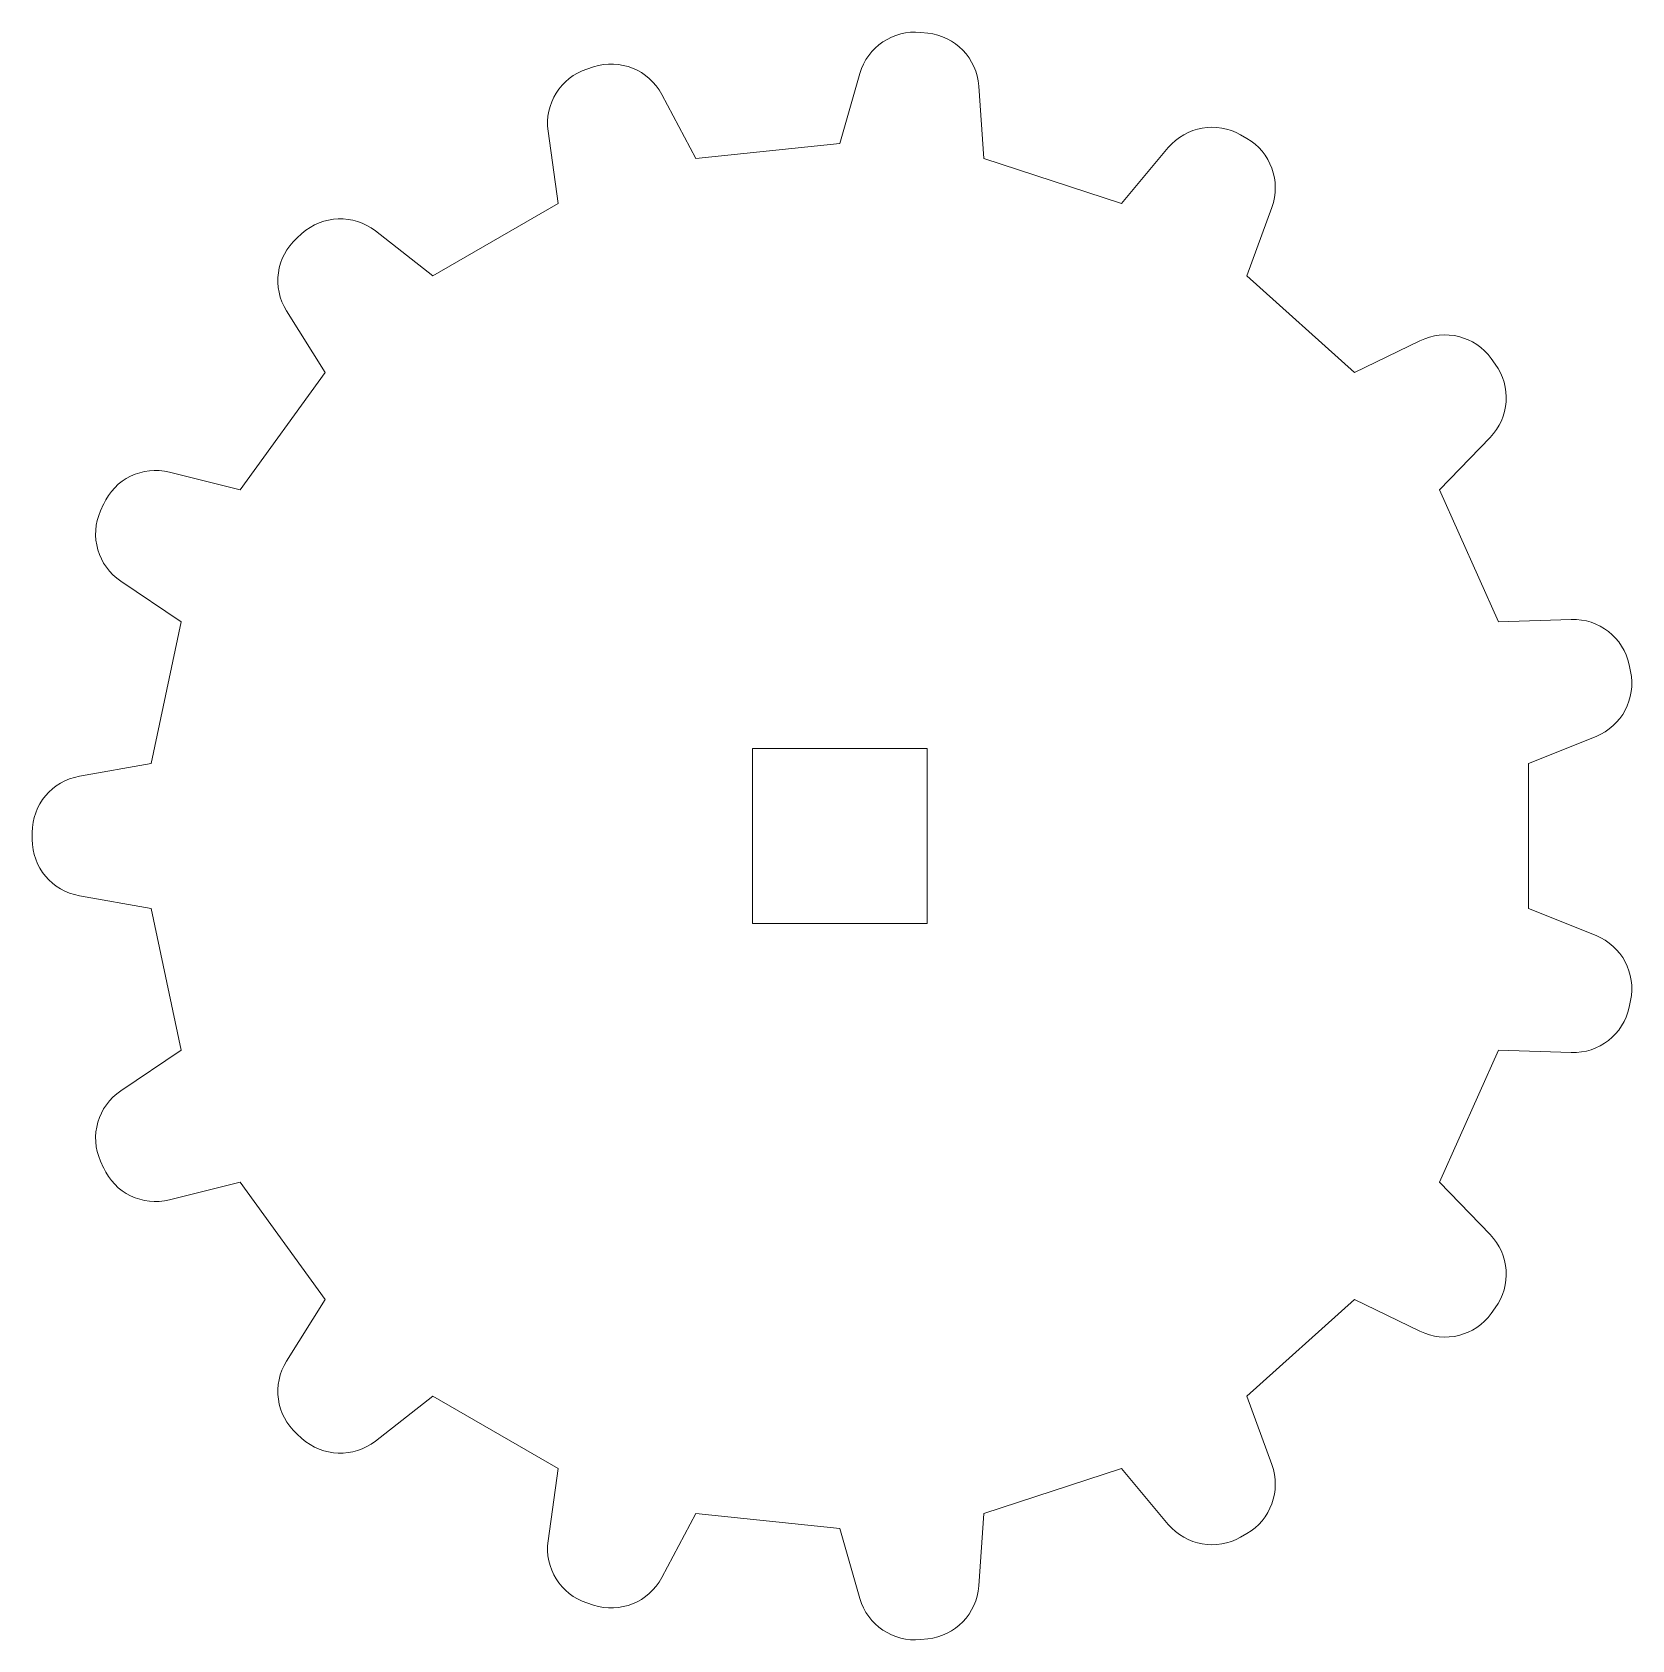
# Model space of a CAD drawing. Header units: inches. Extents: x -4.66 to 4.57, y -4.64 to 4.64.
import ezdxf

# ---------------------------------------------------------------- set-up
doc = ezdxf.new("R2010")
doc.units = ezdxf.units.IN
doc.header["$MEASUREMENT"] = 0

msp = doc.modelspace()

# ---------------------------------------------------------------- linework, layer by layer
at = {"color": 7, "linetype": 'Continuous', "lineweight": 15}
for p, q in [((0.4675, 4.6411), (0.5076, 4.6369)), ((-1.4606, 4.43), (-1.4223, 4.4425)), ((0, 4), (0.1158, 4.4039)), ((-1.0289, 4.2836), (-0.8316, 3.9126)), ((0.8023, 4.3317), (0.8316, 3.9126)), ((-1.6269, 3.6542), (-1.6854, 4.0703)), ((0, 4), (-0.8316, 3.9126)), ((2.3148, 4.0497), (2.3497, 4.0295)), ((1.6269, 3.6542), (0.8316, 3.9126)), ((1.6269, 3.6542), (1.897, 3.976)), ((-1.6269, 3.6542), (-2.3511, 3.2361)), ((2.4948, 3.6309), (2.3511, 3.2361)), ((-3.1362, 3.453), (-3.1062, 3.4799)), ((-2.6822, 3.4947), (-2.3511, 3.2361)), ((2.9726, 2.6765), (2.3511, 3.2361)), ((-2.9726, 2.6765), (-3.1952, 3.0328)), ((2.9726, 2.6765), (3.3502, 2.8607)), ((3.7619, 2.7581), (3.7856, 2.7254)), ((-2.9726, 2.6765), (-3.4641, 2)), ((3.756, 2.3022), (3.4641, 2)), ((-3.8718, 2.1016), (-3.4641, 2)), ((3.8042, 1.2361), (3.4641, 2)), ((-4.2695, 1.8788), (-4.2531, 1.9157)), ((-3.8042, 1.2361), (-4.1526, 1.471)), ((-3.8042, 1.2361), (-3.9781, 0.4181)), ((3.8042, 1.2361), (4.2241, 1.2507)), ((4.5584, 0.9895), (4.5668, 0.9501)), ((4.3677, 0.5755), (3.9781, 0.4181)), ((0.505, 0.505), (-0.505, 0.505)), ((-0.505, 0.505), (-0.505, -0.505)), ((0.505, -0.505), (0.505, 0.505)), ((-4.3919, 0.3452), (-3.9781, 0.4181)), ((3.9781, -0.4181), (3.9781, 0.4181)), ((-4.6646, -0.0202), (-4.6646, 0.0202)), ((-3.9781, -0.4181), (-4.3919, -0.3452)), ((-3.9781, -0.4181), (-3.8042, -1.2361)), ((3.9781, -0.4181), (4.3677, -0.5755)), ((-0.505, -0.505), (0.505, -0.505)), ((4.5668, -0.9501), (4.5584, -0.9895)), ((-4.1526, -1.471), (-3.8042, -1.2361)), ((3.4641, -2), (3.8042, -1.2361)), ((4.2241, -1.2507), (3.8042, -1.2361)), ((-4.2531, -1.9157), (-4.2695, -1.8788)), ((-3.4641, -2), (-3.8718, -2.1016)), ((-3.4641, -2), (-2.9726, -2.6765)), ((3.4641, -2), (3.756, -2.3022)), ((-3.1952, -3.0328), (-2.9726, -2.6765)), ((2.3511, -3.2361), (2.9726, -2.6765)), ((3.3502, -2.8607), (2.9726, -2.6765)), ((3.7856, -2.7254), (3.7619, -2.7581)), ((-2.3511, -3.2361), (-2.6822, -3.4947)), ((-2.3511, -3.2361), (-1.6269, -3.6542)), ((2.3511, -3.2361), (2.4948, -3.6309)), ((-3.1062, -3.4799), (-3.1362, -3.453)), ((-1.6854, -4.0703), (-1.6269, -3.6542)), ((0.8316, -3.9126), (1.6269, -3.6542)), ((1.897, -3.976), (1.6269, -3.6542)), ((-0.8316, -3.9126), (-1.0289, -4.2836)), ((-0.8316, -3.9126), (0, -4)), ((0.8316, -3.9126), (0.8023, -4.3317)), ((0.1158, -4.4039), (0, -4)), ((2.3497, -4.0295), (2.3148, -4.0497)), ((-1.4223, -4.4425), (-1.4606, -4.43)), ((0.5076, -4.6369), (0.4675, -4.6411))]:
    msp.add_line(p, q, dxfattribs=at)
for centre, start, end in [((0.433, 4.3129), 84, 164), ((0.4731, 4.3087), 4, 84), ((-1.3203, 4.1286), 28, 108), ((-1.3586, 4.1162), 108, 188), ((2.1498, 3.7639), 60, 140), ((2.1847, 3.7438), 340, 60), ((-2.8854, 3.2347), 52, 132), ((-2.9154, 3.2077), 132, 212), ((3.4949, 2.5641), 36, 116), ((3.5186, 2.5315), 316, 36), ((-3.9516, 1.7814), 76, 156), ((-3.968, 1.7446), 156, 236), ((4.2357, 0.9209), 12, 92), ((4.244, 0.8815), 292, 12), ((-4.3346, 0.0202), 100, 180), ((-4.3346, -0.0202), 180, 260), ((4.244, -0.8815), 348, 68), ((4.2357, -0.9209), 268, 348), ((-3.968, -1.7446), 124, 204), ((-3.9516, -1.7814), 204, 284), ((3.5186, -2.5315), 324, 44), ((3.4949, -2.5641), 244, 324), ((-2.9154, -3.2077), 148, 228), ((-2.8854, -3.2347), 228, 308), ((2.1847, -3.7438), 300, 20), ((2.1498, -3.7639), 220, 300), ((-1.3586, -4.1162), 172, 252), ((-1.3203, -4.1286), 252, 332), ((0.4731, -4.3087), 276, 356), ((0.433, -4.3129), 196, 276)]:
    msp.add_arc(centre, 0.33, start, end, dxfattribs=at)

doc.saveas('drawing.dxf')
